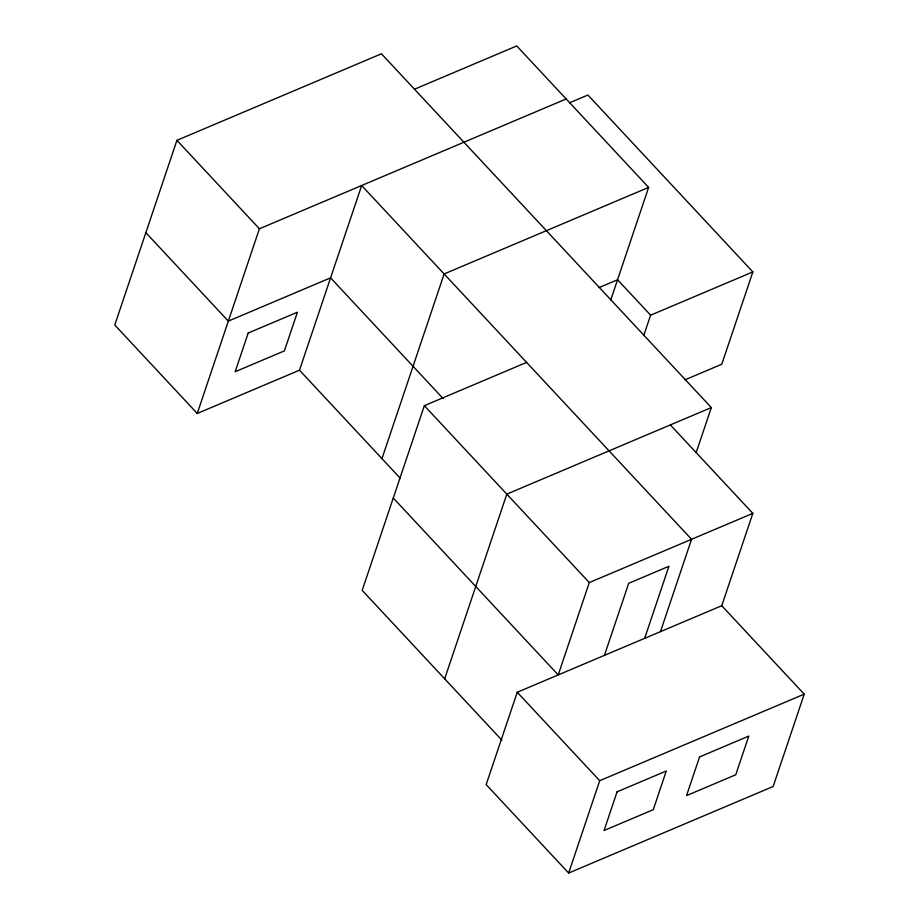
<?xml version="1.0" encoding="UTF-8"?>
<svg xmlns="http://www.w3.org/2000/svg" width="919" height="919" viewBox="0 0 919 919"><rect width="100%" height="100%" fill="white"/><g stroke="black" fill="none" stroke-linecap="round" stroke-linejoin="round"><path stroke-width="1.38" d="M696.246 452.389L711.329 407.577L381.442 53.784L176.93 140.331L114.772 325.016L197.252 413.47L299.502 370.196L361.661 185.512L691.548 539.304L660.462 631.652M197.252 413.47L259.399 228.785L566.161 98.965M381.971 458.638L444.13 273.954L648.63 187.407L516.731 45.95L414.48 89.223M526.598 362.408L424.348 405.681L362.189 590.366L501.912 740.209M444.67 678.819L506.817 494.123L711.329 407.577M610.698 300.122L648.63 187.407M721.748 605.713L517.248 692.26L486.162 784.596L568.643 873.05L773.143 786.503L804.228 694.155L721.748 605.713L752.833 513.365L670.353 424.923M643.748 335.561L650.606 315.194L752.856 271.921L587.907 95.025L569.562 102.79M752.833 513.365L589.286 582.577L558.212 674.925L393.275 498.018M604.449 655.35L628.699 583.312L668.917 566.288L644.667 638.326M752.856 271.921L721.783 364.257L685.069 379.8M568.643 873.05L599.716 780.702L804.228 694.155M599.199 287.521L617.557 279.755L650.606 315.194M443.13 398.559L330.576 277.848L228.326 321.122L145.857 232.679M176.93 140.331L259.399 228.785M424.348 405.681L589.286 582.577M299.502 370.196L400.408 478.408M517.248 692.26L599.716 780.702M248.187 333.046L235.172 371.724L284.385 350.897L297.4 312.219L248.187 333.046M617.074 791.833L604.059 830.512L653.271 809.685L666.286 771.007L617.074 791.833M699.566 756.923L686.55 795.601L735.751 774.774L748.778 736.096L699.566 756.923"/></g></svg>
